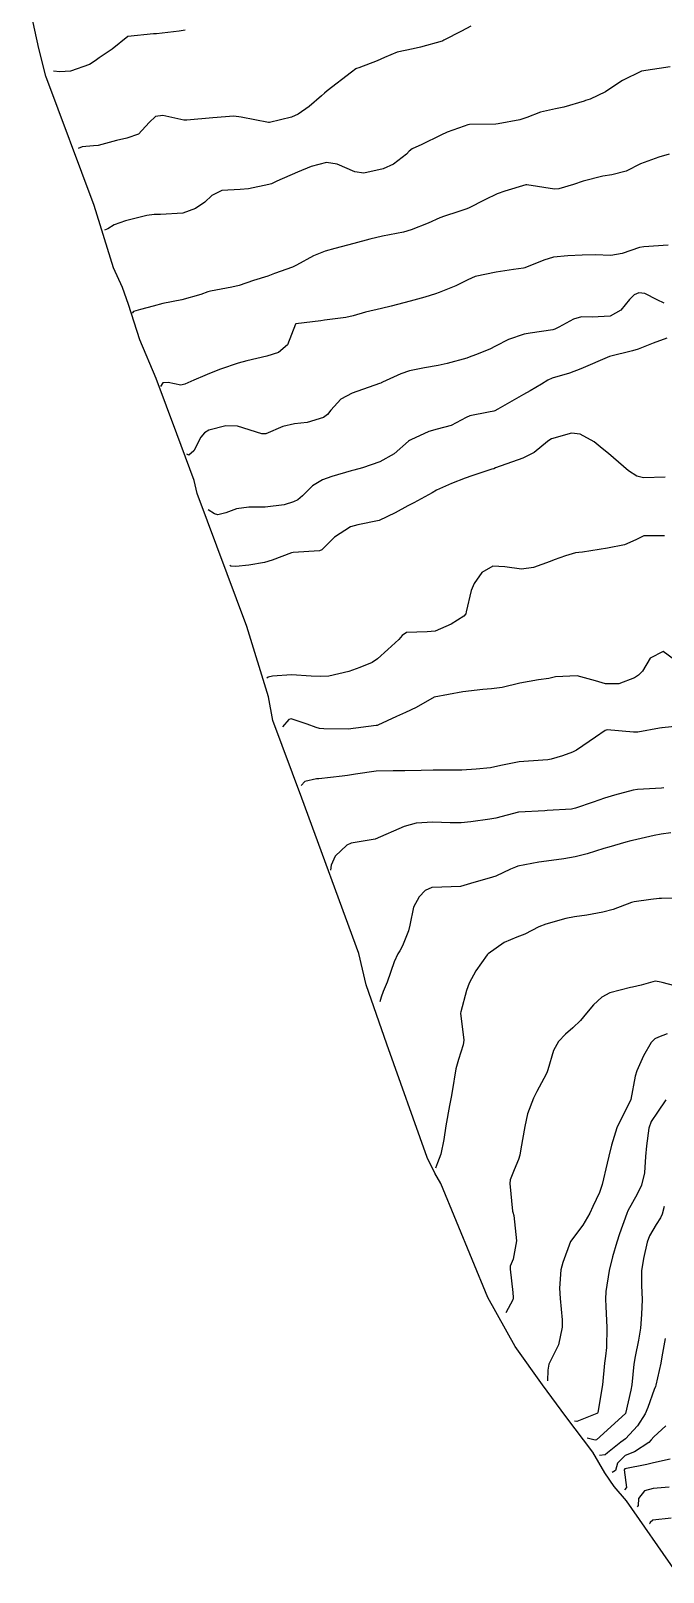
# Model space of a CAD drawing. Header units: metres. Extents: x 298520 to 308411, y 7433745 to 7450750.
# Drawn here: x 298822.6 to 298866.9, y 7449602.1 to 7449710 of the extents above; entities that cross this region are included whole.
import ezdxf

# ---------------------------------------------------------------- set-up
doc = ezdxf.new("R2010")
doc.units = ezdxf.units.M
doc.header["$LTSCALE"] = 10
for name, color, linetype in [('Area', 45, 'Continuous'), ('Curvas de Nivel 1m', 11, 'Continuous'), ('Curvas de Nivel 5m', 15, 'Continuous')]:
    doc.layers.add(name, color=color, linetype=linetype)

msp = doc.modelspace()

# ---------------------------------------------------------------- linework, layer by layer
at = {"layer": 'Area'}
msp.add_polyline3d([(298867.81, 7449602.07, 754.95), (298864.33, 7449607.06, 757.53), (298863.45, 7449608.07, 754.49), (298862.81, 7449609.03, 754.69), (298861.97, 7449610.47, 754.89), (298860.08, 7449612.98, 759.81), (298858.43, 7449615.18, 760.51), (298856.52, 7449617.87, 758.72), (298854.62, 7449621.31, 757.66), (298851.31, 7449629.29, 757.3), (298850.89, 7449630.02, 755.42), (298850.36, 7449631.11, 756.33), (298847.53, 7449639.04, 752.83), (298846.08, 7449643.19, 749.52), (298845.57, 7449645.39, 749.79), (298841.58, 7449656.27, 765.81), (298839.55, 7449661.7, 753.27), (298839.26, 7449663.36, 769.41), (298837.73, 7449668.3, 765.17), (298834.26, 7449677.6, 768.42), (298834.05, 7449678.51, 770.32), (298832.82, 7449681.78, 771.17), (298831.39, 7449685.66, 769.08), (298830.23, 7449688.37, 759.26), (298829.45, 7449690.84, 768.36), (298829.02, 7449692.03, 774.58), (298828.39, 7449693.4, 760.31), (298827.04, 7449697.78, 775.1), (298823.65, 7449706.82, 773.47), (298823.16, 7449708.76, 773.13), (298822.6, 7449711.34, 762.58)], dxfattribs=at)
at = {"layer": 'Curvas de Nivel 1m', "flags": 128}
for points, elevation in [([(298853.41, 7449710.32), (298852.76, 7449709.98), (298851.53, 7449709.34), (298851.45, 7449709.3), (298851.4, 7449709.28), (298849.9, 7449708.86), (298849.39, 7449708.75), (298848.27, 7449708.5), (298847.38, 7449708.14), (298846.87, 7449707.91), (298845.58, 7449707.41), (298845.42, 7449707.36), (298845.37, 7449707.33), (298845.06, 7449707.11), (298843.36, 7449705.8), (298843.16, 7449705.64), (298842.96, 7449705.44), (298842.1, 7449704.7), (298841.33, 7449704.17), (298840.85, 7449703.95), (298839.32, 7449703.57), (298839.25, 7449703.57), (298837.34, 7449703.95), (298836.83, 7449704.02), (298835.34, 7449703.91), (298833.52, 7449703.74), (298833.33, 7449703.75), (298831.84, 7449704.08), (298831.34, 7449704), (298830.9, 7449703.59), (298830.14, 7449702.77), (298829.32, 7449702.48), (298828.6, 7449702.33), (298827.31, 7449701.97), (298827, 7449701.94), (298826.2, 7449701.87), (298825.93, 7449701.75)], 761), ([(298833.41, 7449710.04), (298833, 7449709.97), (298831.41, 7449709.8), (298831.2, 7449709.79), (298829.4, 7449709.6), (298828.29, 7449708.72), (298827.38, 7449708.1), (298827.12, 7449707.89), (298826.72, 7449707.64), (298825.37, 7449707.18), (298824.64, 7449707.13), (298824.2, 7449707.17)], 762), ([(298867.31, 7449701.37), (298866.58, 7449701.16), (298865.3, 7449700.68), (298864.3, 7449700.18), (298863.29, 7449699.91), (298862.66, 7449699.83), (298861.29, 7449699.47), (298860.6, 7449699.23), (298859.59, 7449698.94), (298859.28, 7449698.92), (298857.34, 7449699.21), (298857.28, 7449699.21), (298855.79, 7449698.77), (298855.27, 7449698.58), (298854.4, 7449698.17), (298853.26, 7449697.59), (298853.06, 7449697.51), (298852.52, 7449697.33), (298851.57, 7449697.02), (298851.25, 7449696.9), (298850.44, 7449696.54), (298849.24, 7449696.06), (298848.71, 7449695.9), (298847.24, 7449695.61), (298846.35, 7449695.4), (298845.23, 7449695.1), (298843.9, 7449694.76), (298843.22, 7449694.58), (298842.41, 7449694.25), (298841.21, 7449693.59), (298840.94, 7449693.46), (298839.68, 7449693.01), (298839.2, 7449692.83), (298838.19, 7449692.51), (298837.19, 7449692.17), (298836.67, 7449692.04), (298835.19, 7449691.77), (298835, 7449691.72), (298834.5, 7449691.54), (298833.18, 7449691.16), (298831.85, 7449690.9), (298831.17, 7449690.73), (298830.28, 7449690.48), (298829.8, 7449690.34), (298829.71, 7449690.23)], 759), ([(298867.23, 7449695), (298865.53, 7449694.88), (298865.23, 7449694.82), (298864.01, 7449694.4), (298863.22, 7449694.26), (298862.13, 7449694.31), (298861.22, 7449694.3), (298860.21, 7449694.25), (298859.22, 7449694.15), (298858.53, 7449693.94), (298857.2, 7449693.4), (298857.1, 7449693.38), (298856.4, 7449693.28), (298855.2, 7449693.11), (298853.72, 7449692.79), (298853.2, 7449692.56), (298852.38, 7449692.14), (298851.19, 7449691.67), (298850.94, 7449691.59), (298850.19, 7449691.35), (298849.18, 7449691.07), (298847.84, 7449690.72), (298847.17, 7449690.56), (298846.05, 7449690.29), (298845.17, 7449690.05), (298844.66, 7449689.93), (298843.17, 7449689.73), (298842.91, 7449689.7), (298841.16, 7449689.48), (298841.13, 7449689.46), (298840.59, 7449688.02), (298839.94, 7449687.48), (298839.13, 7449687.21), (298837.74, 7449686.89), (298837.13, 7449686.72), (298835.89, 7449686.3), (298835.12, 7449686), (298834.79, 7449685.87), (298834.03, 7449685.55), (298833.4, 7449685.27), (298833.11, 7449685.2), (298832.21, 7449685.37), (298831.85, 7449685.36), (298831.69, 7449685.1)], 758), ([(298866.95, 7449690.93), (298866.46, 7449691.16), (298865.61, 7449691.6), (298865.19, 7449691.65), (298864.85, 7449691.52), (298864.54, 7449691.19), (298863.93, 7449690.44), (298863.17, 7449690.03), (298861.91, 7449689.96), (298861.17, 7449689.97), (298860.6, 7449689.8), (298859.59, 7449689.25), (298859.31, 7449689.1), (298859.16, 7449689.06), (298857.58, 7449688.84), (298857.16, 7449688.75), (298856.05, 7449688.39), (298855.14, 7449687.92), (298854.74, 7449687.7), (298853.75, 7449687.31), (298853.31, 7449687.14), (298853.13, 7449687.08), (298851.75, 7449686.71), (298851.13, 7449686.57), (298850.17, 7449686.4), (298849.12, 7449686.19), (298848.52, 7449685.98), (298847.24, 7449685.39), (298847.15, 7449685.35), (298847.11, 7449685.33), (298847.02, 7449685.3), (298845.11, 7449684.63), (298844.32, 7449684.21), (298843.61, 7449683.43), (298843.39, 7449683.14), (298843.09, 7449682.93), (298841.96, 7449682.57), (298841.08, 7449682.47), (298840.26, 7449682.29), (298839.07, 7449681.77), (298838.78, 7449681.78), (298837.07, 7449682.31), (298836.26, 7449682.33), (298835.07, 7449682.03), (298834.76, 7449681.85), (298834.51, 7449681.55), (298834.03, 7449680.58), (298833.68, 7449680.29), (298833.53, 7449680.35)], 757), ([(298867.15, 7449688.49), (298866.2, 7449688.12), (298865.14, 7449687.72), (298864.73, 7449687.59), (298863.13, 7449687.2), (298861.12, 7449686.34), (298860.32, 7449686.04), (298859.12, 7449685.67), (298858.82, 7449685.55), (298858.36, 7449685.26), (298857.58, 7449684.8), (298857.11, 7449684.54), (298855.3, 7449683.5), (298855.09, 7449683.39), (298855.02, 7449683.37), (298854.65, 7449683.3), (298853.35, 7449683.05), (298853.09, 7449682.93), (298852.05, 7449682.36), (298851.07, 7449682.1), (298850.48, 7449681.94), (298849.22, 7449681.37), (298849.12, 7449681.31), (298849.06, 7449681.26), (298848.06, 7449680.38), (298847.05, 7449679.82), (298845.83, 7449679.41), (298845.23, 7449679.23), (298845.04, 7449679.18), (298843.68, 7449678.79), (298843.03, 7449678.57), (298842.33, 7449678.14), (298841.64, 7449677.45), (298841.31, 7449677.16), (298841.01, 7449677.01), (298840.35, 7449676.82), (298839.01, 7449676.65), (298837.86, 7449676.65), (298837.01, 7449676.52), (298836.27, 7449676.26), (298835.71, 7449676.12), (298835.46, 7449676.18), (298835.03, 7449676.46)], 756), ([(298866.99, 7449674.65), (298865.53, 7449674.63), (298864.98, 7449674.37), (298864.17, 7449674), (298862.98, 7449673.77), (298861.25, 7449673.5), (298860.98, 7449673.47), (298860.76, 7449673.44), (298860.04, 7449673.24), (298859.25, 7449672.96), (298858.97, 7449672.84), (298857.81, 7449672.41), (298856.96, 7449672.3), (298855.79, 7449672.46), (298854.96, 7449672.51), (298854.18, 7449672.08), (298853.66, 7449671.31), (298853.44, 7449670.81), (298853.1, 7449669.32), (298853.06, 7449669.18), (298852.92, 7449669.01), (298852.04, 7449668.46), (298850.91, 7449667.97), (298850.36, 7449667.91), (298848.91, 7449667.87), (298848.62, 7449667.65), (298848.37, 7449667.38), (298847.6, 7449666.68), (298846.88, 7449666.03), (298846.51, 7449665.76), (298845.64, 7449665.41), (298844.87, 7449665.15), (298843.48, 7449664.82), (298842.87, 7449664.79), (298842.23, 7449664.81), (298840.87, 7449664.9), (298839.54, 7449664.81), (298839.23, 7449664.74), (298839.13, 7449664.67)], 754), ([(298867.69, 7449665.95), (298866.89, 7449666.53), (298865.99, 7449666.07), (298865.44, 7449665.17), (298865.15, 7449664.89), (298864.87, 7449664.7), (298863.79, 7449664.27), (298862.86, 7449664.27), (298862.14, 7449664.48), (298860.87, 7449664.84), (298859.34, 7449664.77), (298858.87, 7449664.66), (298858.16, 7449664.55), (298856.86, 7449664.32), (298855.61, 7449664.03), (298854.86, 7449663.93), (298854.27, 7449663.89), (298852.86, 7449663.72), (298850.85, 7449663.35), (298849.59, 7449662.62), (298848.84, 7449662.28), (298848.21, 7449662), (298846.91, 7449661.39), (298846.85, 7449661.36), (298846.82, 7449661.36), (298846.78, 7449661.35), (298844.82, 7449661.1), (298843.13, 7449661.13), (298842.82, 7449661.15), (298842.58, 7449661.21), (298841.96, 7449661.45), (298840.83, 7449661.82), (298840.67, 7449661.79), (298840.22, 7449661.27)], 753), ([(298868.58, 7449661.39), (298866.82, 7449661.2), (298866.79, 7449661.19), (298866.64, 7449661.16), (298865.11, 7449660.89), (298864.82, 7449660.89), (298862.97, 7449661.05), (298862.82, 7449661.01), (298862.16, 7449660.55), (298860.81, 7449659.62), (298860.55, 7449659.49), (298859.84, 7449659.24), (298859.04, 7449659.01), (298858.8, 7449658.96), (298858.47, 7449658.92), (298856.8, 7449658.81), (298855.53, 7449658.55), (298854.79, 7449658.4), (298853.8, 7449658.3), (298852.79, 7449658.24), (298851.69, 7449658.24), (298850.79, 7449658.23), (298849.95, 7449658.2), (298848.79, 7449658.19), (298847.98, 7449658.19), (298846.79, 7449658.16), (298845.33, 7449657.95), (298844.79, 7449657.86), (298844.4, 7449657.81), (298842.78, 7449657.63), (298842.61, 7449657.62), (298841.79, 7449657.43), (298841.54, 7449657.15)], 752), ([(298866.94, 7449657), (298866.78, 7449656.98), (298865.09, 7449656.87), (298864.78, 7449656.82), (298863.49, 7449656.48), (298862.77, 7449656.27), (298861.98, 7449655.99), (298860.76, 7449655.56), (298860.48, 7449655.51), (298858.76, 7449655.4), (298858.61, 7449655.39), (298856.75, 7449655.28), (298855.16, 7449654.88), (298854.75, 7449654.81), (298853.43, 7449654.62), (298852.75, 7449654.54), (298851.96, 7449654.55), (298850.75, 7449654.59), (298849.6, 7449654.51), (298848.74, 7449654.28), (298846.73, 7449653.39), (298845.03, 7449653.11), (298844.73, 7449652.99), (298843.92, 7449652.22), (298843.64, 7449651.57), (298843.58, 7449651.24)], 751), ([(298868.68, 7449649.26), (298866.78, 7449649.25), (298866.68, 7449649.25), (298866.6, 7449649.25), (298866.03, 7449649.17), (298864.85, 7449649.01), (298864.68, 7449648.96), (298863.39, 7449648.48), (298862.67, 7449648.28), (298861.54, 7449648.08), (298860.67, 7449647.97), (298860.07, 7449647.84), (298858.66, 7449647.44), (298858.17, 7449647.26), (298857.19, 7449646.74), (298856.65, 7449646.54), (298855.76, 7449646.17), (298854.63, 7449645.37), (298854.6, 7449645.34), (298854.57, 7449645.3), (298853.76, 7449644.17), (298853.31, 7449643.31), (298853.12, 7449642.8), (298852.71, 7449641.32), (298852.7, 7449641.21), (298852.92, 7449639.32), (298852.89, 7449638.99), (298852.55, 7449637.97), (298852.37, 7449637.32), (298852.11, 7449635.74), (298852.04, 7449635.33), (298851.93, 7449634.75), (298851.67, 7449633.33), (298851.53, 7449632.38), (298851.32, 7449631.34), (298851.08, 7449630.73), (298850.95, 7449630.36)], 749), ([(298867.71, 7449643.14), (298866.81, 7449643.36), (298866.62, 7449643.41), (298866.33, 7449643.45), (298865.34, 7449643.17), (298864.75, 7449643.04), (298864.61, 7449643.02), (298863.16, 7449642.65), (298862.6, 7449642.34), (298862.02, 7449641.79), (298861.51, 7449641.22), (298861.09, 7449640.71), (298860.57, 7449640.2), (298860.06, 7449639.74), (298859.56, 7449639.24), (298859.2, 7449638.6), (298858.82, 7449637.25), (298858.75, 7449637.04), (298858.53, 7449636.63), (298858.04, 7449635.74), (298857.8, 7449635.26), (298857.39, 7449634.16), (298857.19, 7449633.27), (298856.92, 7449631.71), (298856.84, 7449631.27), (298856.76, 7449630.98), (298856.46, 7449630.24), (298856.18, 7449629.55), (298856.15, 7449629.28), (298856.34, 7449627.36), (298856.36, 7449627.28), (298856.42, 7449627.05), (298856.62, 7449625.28), (298856.38, 7449623.98), (298856.17, 7449623.49), (298856.17, 7449623.28), (298856.36, 7449621.65), (298856.38, 7449621.31), (298856.39, 7449621.28), (298856.38, 7449621.25), (298856.35, 7449621.15), (298855.86, 7449620.23)], 748), ([(298867.18, 7449639.76), (298866.57, 7449639.54), (298866.3, 7449639.43), (298866.06, 7449639.17), (298865.51, 7449638.22), (298865.04, 7449637.18), (298864.92, 7449636.8), (298864.62, 7449635.18), (298864.59, 7449635.1), (298864.51, 7449634.94), (298863.64, 7449633.19), (298863.27, 7449631.98), (298863.08, 7449631.2), (298862.96, 7449630.71), (298862.62, 7449629.21), (298862.44, 7449628.65), (298861.96, 7449627.68), (298861.75, 7449627.22), (298861.27, 7449626.36), (298860.39, 7449625.23), (298859.86, 7449623.76), (298859.73, 7449623.24), (298859.63, 7449621.96), (298859.67, 7449621.24), (298859.81, 7449619.75), (298859.82, 7449619.23), (298859.55, 7449618), (298859.19, 7449617.24), (298858.89, 7449616.65), (298858.8, 7449616.23), (298858.79, 7449615.48)], 747), ([(298867.08, 7449635.15), (298866.5, 7449634.29), (298866.04, 7449633.62), (298865.88, 7449633.17), (298865.72, 7449631.93), (298865.66, 7449631.17), (298865.58, 7449630.04), (298865.37, 7449629.17), (298865.06, 7449628.55), (298864.42, 7449627.38), (298864.34, 7449627.18), (298863.83, 7449625.76), (298863.65, 7449625.19), (298863.34, 7449624.15), (298863.1, 7449623.2), (298862.87, 7449621.72), (298862.85, 7449621.2), (298862.87, 7449620.68), (298862.94, 7449619.2), (298862.92, 7449617.81), (298862.85, 7449617.2), (298862.79, 7449616.7), (298862.64, 7449615.2), (298862.31, 7449613.26), (298862.28, 7449613.21), (298862.25, 7449613.18), (298860.84, 7449612.63), (298860.68, 7449612.64)], 746), ([(298867.03, 7449618.44), (298866.8, 7449617.15), (298866.73, 7449616.72), (298866.38, 7449615.16), (298866.36, 7449615.07), (298866.27, 7449614.86), (298865.81, 7449613.61), (298865.64, 7449613.17), (298865.1, 7449612.32), (298864.24, 7449611.41), (298863.92, 7449611.18), (298862.98, 7449610.44), (298862.83, 7449610.3), (298862.43, 7449610.25)], 744), ([(298867.07, 7449612.32), (298866.24, 7449611.54), (298866.05, 7449611.34), (298865.88, 7449611.16), (298864.89, 7449610.51), (298864.22, 7449610.25), (298863.69, 7449609.71), (298863.54, 7449609.19), (298863.31, 7449609.05)], 743), ([(298867.38, 7449609.99), (298866.21, 7449609.73), (298865.75, 7449609.62), (298864.2, 7449609.31), (298864.16, 7449609.23), (298864.31, 7449608.01), (298864.19, 7449607.85)], 742), ([(298867.31, 7449608.03), (298866.19, 7449607.93), (298865.58, 7449607.78), (298865.15, 7449607.24), (298865.13, 7449606.75), (298865.06, 7449606.66)], 741)]:
    msp.add_lwpolyline(points, dxfattribs=dict(at, elevation=elevation))
at = {"layer": 'Curvas de Nivel 5m', "flags": 128}
for points, elevation in [([(298867.38, 7449707.49), (298865.37, 7449707.18), (298864.04, 7449706.52), (298863.36, 7449706.07), (298862.84, 7449705.73), (298861.78, 7449705.22), (298861.46, 7449705.11), (298861.35, 7449705.08), (298859.93, 7449704.65), (298859.34, 7449704.53), (298858.3, 7449704.3), (298857.33, 7449703.93), (298856.84, 7449703.77), (298855.33, 7449703.48), (298855.16, 7449703.46), (298853.32, 7449703.44), (298853.22, 7449703.42), (298852.95, 7449703.32), (298851.76, 7449702.9), (298851.32, 7449702.7), (298849.99, 7449702.04), (298849.31, 7449701.74), (298849.1, 7449701.57), (298848.92, 7449701.37), (298848.01, 7449700.67), (298847.29, 7449700.33), (298845.92, 7449700.04), (298845.29, 7449700.12), (298844.06, 7449700.67), (298843.3, 7449700.79), (298842.24, 7449700.51), (298841.29, 7449700.11), (298839.84, 7449699.48), (298839.47, 7449699.29), (298839.28, 7449699.23), (298837.85, 7449698.93), (298837.27, 7449698.88), (298835.97, 7449698.83), (298835.27, 7449698.46), (298834.8, 7449698), (298834.14, 7449697.55), (298833.25, 7449697.23), (298831.69, 7449697.13), (298831.25, 7449697.15), (298830.73, 7449697.07), (298829.24, 7449696.69), (298828.45, 7449696.41), (298827.99, 7449696.13), (298827.76, 7449696.05)], 760), ([(298867.04, 7449678.74), (298865.51, 7449678.7), (298865.04, 7449678.81), (298864.46, 7449679.19), (298863.05, 7449680.4), (298862.62, 7449680.76), (298862.06, 7449681.22), (298861.07, 7449681.75), (298860.48, 7449681.83), (298859.07, 7449681.43), (298858.95, 7449681.37), (298858.79, 7449681.25), (298857.85, 7449680.47), (298857.05, 7449680.08), (298855.14, 7449679.39), (298855.04, 7449679.34), (298855.01, 7449679.33), (298854.9, 7449679.3), (298853.5, 7449678.85), (298853.03, 7449678.68), (298852.06, 7449678.3), (298851.02, 7449677.83), (298850.72, 7449677.65), (298850.19, 7449677.36), (298849.42, 7449676.96), (298849.01, 7449676.75), (298848.13, 7449676.25), (298847, 7449675.72), (298845.51, 7449675.41), (298844.99, 7449675.27), (298843.87, 7449674.54), (298842.98, 7449673.65), (298842.83, 7449673.58), (298840.97, 7449673.48), (298840.87, 7449673.46), (298839.51, 7449672.93), (298838.96, 7449672.77), (298837.88, 7449672.58), (298836.96, 7449672.5), (298836.62, 7449672.52), (298836.53, 7449672.56)], 755), ([(298867.43, 7449653.84), (298866.74, 7449653.74), (298866.25, 7449653.65), (298864.73, 7449653.31), (298864.63, 7449653.28), (298864.28, 7449653.18), (298863.08, 7449652.84), (298862.73, 7449652.74), (298861.56, 7449652.38), (298860.72, 7449652.16), (298859.93, 7449652.02), (298858.71, 7449651.85), (298858.18, 7449651.79), (298856.71, 7449651.5), (298856.54, 7449651.45), (298856.19, 7449651.29), (298855.18, 7449650.82), (298854.7, 7449650.66), (298853.64, 7449650.36), (298852.69, 7449650.09), (298851.38, 7449650.03), (298850.69, 7449650.02), (298850.23, 7449649.81), (298849.79, 7449649.36), (298849.4, 7449648.64), (298849.15, 7449647.37), (298849.05, 7449646.97), (298848.64, 7449645.94), (298848.44, 7449645.57), (298848.31, 7449645.37), (298848.05, 7449644.8), (298847.57, 7449643.39), (298847.27, 7449642.73), (298847.13, 7449642.34), (298847.05, 7449642.02)], 750), ([(298866.97, 7449627.69), (298866.82, 7449627.15), (298866.7, 7449626.88), (298866.41, 7449626.41), (298865.94, 7449625.63), (298865.76, 7449625.17), (298865.51, 7449624.04), (298865.38, 7449623.17), (298865.38, 7449622.15), (298865.42, 7449621.17), (298865.38, 7449620.12), (298865.29, 7449619.17), (298865.16, 7449618.32), (298864.92, 7449617.17), (298864.84, 7449616.63), (298864.69, 7449615.18), (298864.62, 7449614.82), (298864.25, 7449613.18), (298862.23, 7449611.34), (298862.13, 7449611.32), (298861.56, 7449611.45)], 745), ([(298867.46, 7449605.86), (298866.17, 7449605.71), (298865.97, 7449605.56), (298865.96, 7449605.48), (298865.94, 7449605.46)], 740)]:
    msp.add_lwpolyline(points, dxfattribs=dict(at, elevation=elevation))

doc.saveas('drawing.dxf')
